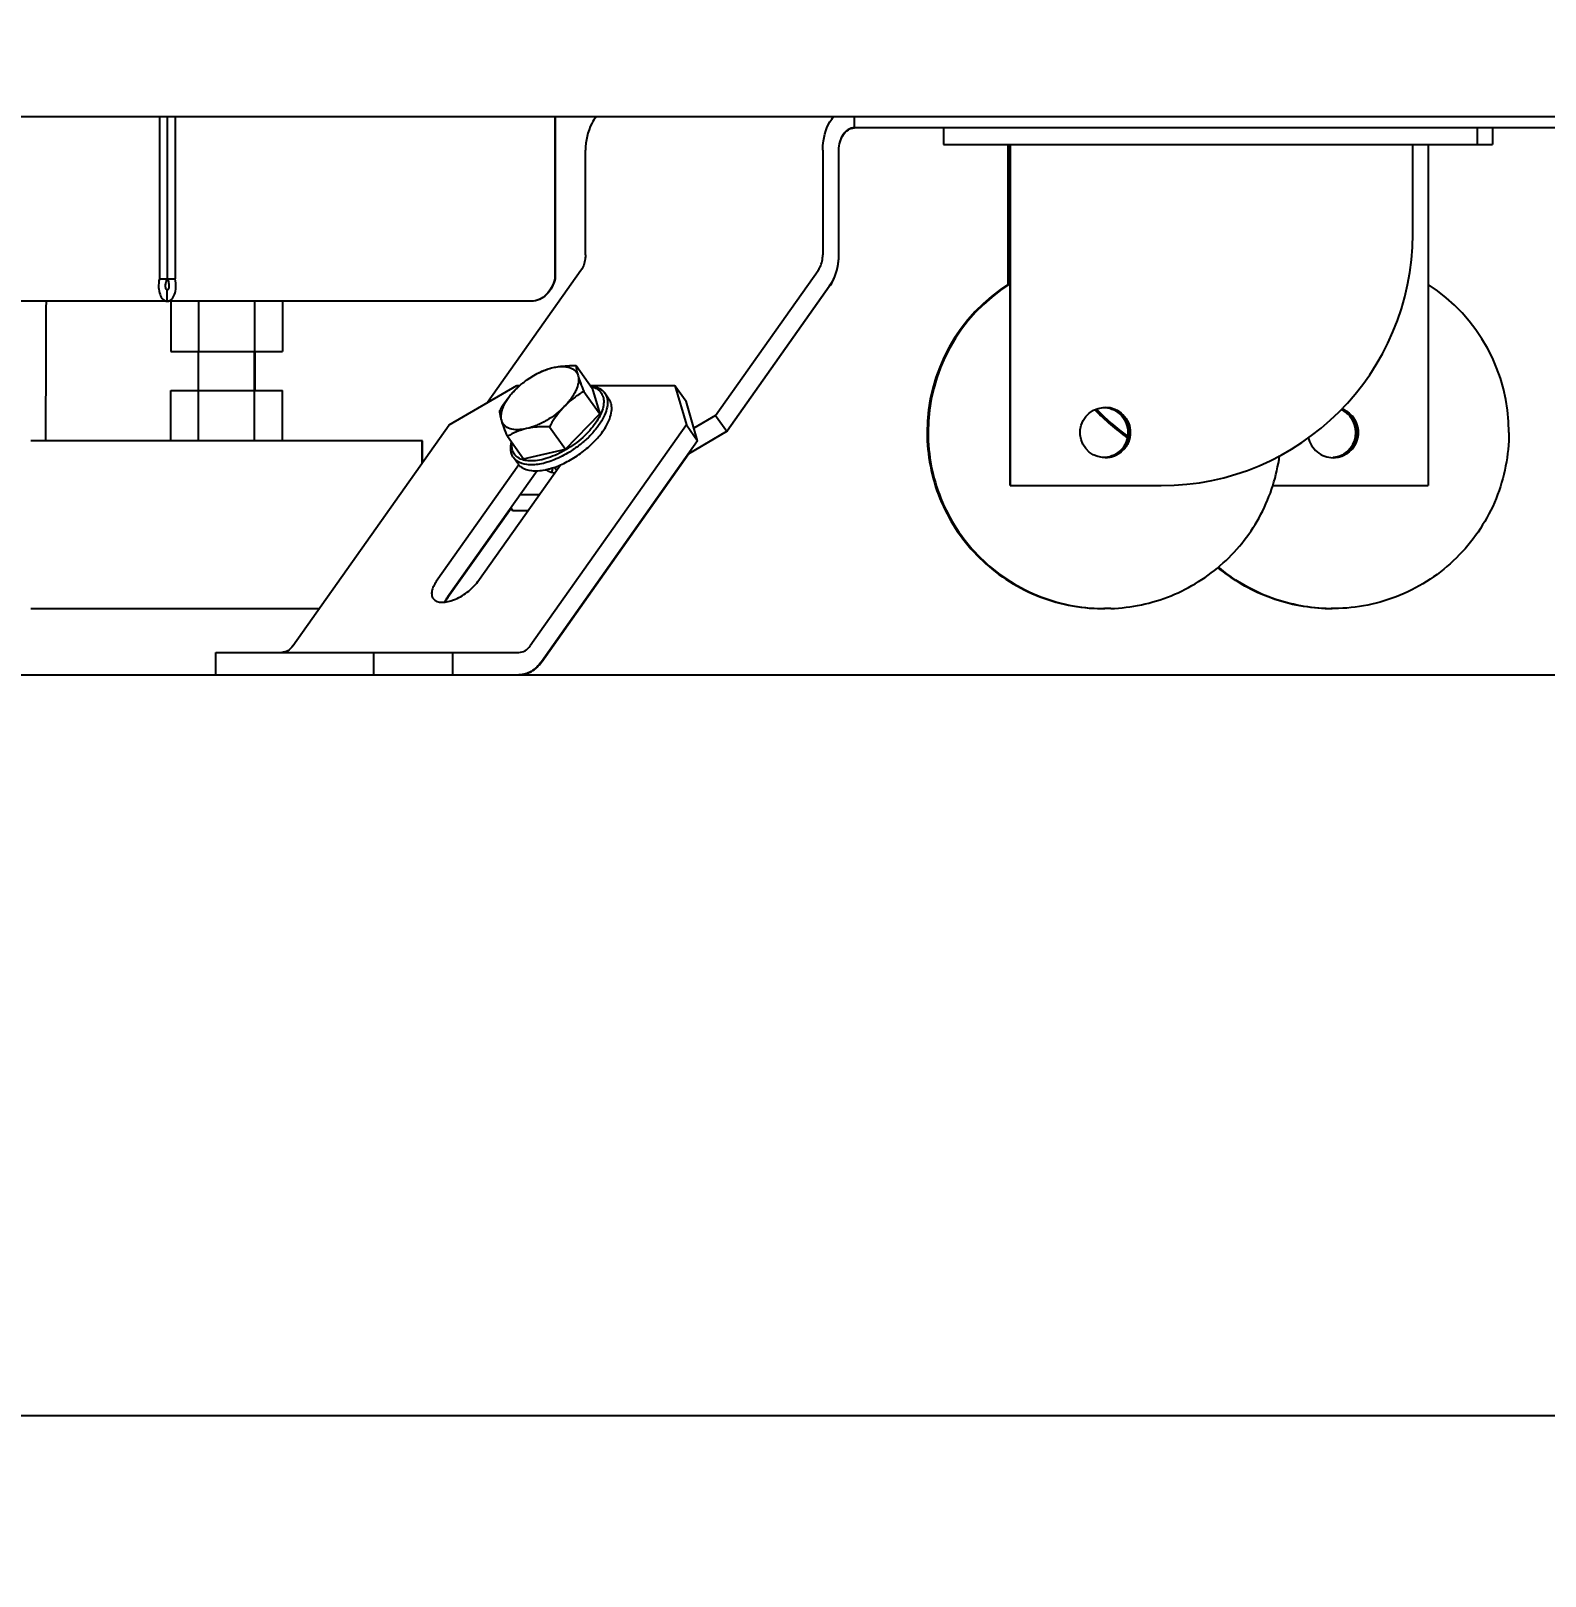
# Model space of a CAD drawing. Header units: millimetres. Extents: x 14017 to 18361, y 6223 to 10695.
# Drawn here: x 14540.5 to 14811.3, y 7840.5 to 8116.9 of the extents above; entities that cross this region are included whole.
import ezdxf

# ---------------------------------------------------------------- set-up
doc = ezdxf.new("R2010")
doc.units = ezdxf.units.MM
doc.header["$LTSCALE"] = 384.175
doc.header["$PDMODE"] = 3
doc.header["$PDSIZE"] = 8
doc.layers.get('0').update_dxf_attribs({"linetype": 'CONTINUOUS'})
doc.layers.get('Defpoints').update_dxf_attribs({"linetype": 'CONTINUOUS'})
doc.styles.get("Standard").update_dxf_attribs({"font": 'calibri.ttf'})
doc.dimstyles.get("Standard").update_dxf_attribs({"dimtxt": 43.75, "dimasz": 43.75, "dimexe": 1.5, "dimexo": 1, "dimtad": 1, "dimdsep": 46, "dimtxsty": 'Standard', "dimblk": '_FILLED', "dimblk1": '_FILLED', "dimblk2": '_FILLED', "dimcen": 0.09, "dimazin": 2, "dimtol": 1, "dimtp": 0.01, "dimtm": 0.01, "dimtfac": 1, "dimtofl": 0, "dimtmove": 0, "dimatfit": 3, "dimldrblk": '_FILLED', "dimfxl": 1, "dimtolj": 1, "dimarcsym": 0})

# ---------------------------------------------------------------- blocks, each defined once
blk = doc.blocks.new('_FILLED')
at = {"color": 0, "linetype": 'ByBlock'}
blk.add_solid([(0, 0), (-1, 0.2143), (-1, -0.2143)], dxfattribs=at)
blk = doc.blocks.new('*D318')
at = {"color": 0, "lineweight": -2}
for p, q in [((14731.81, 10042.94), (14116.23, 10042.94)), ((14117.73, 9999.19), (14117.73, 9045.25)), ((14117.73, 8045.45), (14117.73, 8999.38)), ((14306.55, 8001.7), (14116.23, 8001.7))]:
    blk.add_line(p, q, dxfattribs=at)
at = {"layer": 'Defpoints', "color": 0}
for p in [(14732.81, 10042.94), (14117.73, 8001.7), (14307.55, 8001.7)]:
    blk.add_point(p, dxfattribs=at)
at = {"color": 0, "linetype": 'ByBlock', "lineweight": -2, "xscale": 43.75, "yscale": 43.75, "zscale": 43.75}
for p, rotation in [((14117.73, 10042.94), 90), ((14117.73, 8001.7), 270)]:
    blk.add_blockref('_FILLED', p, dxfattribs=dict(at, rotation=rotation))
at = {"color": 0, "insert": (14117.73, 9022.32), "char_height": 43.75, "attachment_point": 5}
blk.add_mtext('\\A1;\\A1;C', dxfattribs=at)
blk = doc.blocks.new('*D554')
at = {"color": 0, "lineweight": -2}
for p, q in [((16120.02, 8320.95), (16120.02, 7867.67)), ((14406.02, 8002.7), (14406.02, 7867.67)), ((14449.77, 7869.17), (15259.5, 7869.17)), ((16076.27, 7869.17), (15266.54, 7869.17))]:
    blk.add_line(p, q, dxfattribs=at)
at = {"layer": 'Defpoints', "color": 0}
for p in [(16120.02, 8321.95), (14406.02, 8003.7), (16120.02, 7869.17)]:
    blk.add_point(p, dxfattribs=at)
at = {"color": 0, "linetype": 'ByBlock', "lineweight": -2, "xscale": 43.75, "yscale": 43.75, "zscale": 43.75, "rotation": 180}
blk.add_blockref('_FILLED', (14406.02, 7869.17), dxfattribs=at)
at = {"color": 0, "linetype": 'ByBlock', "lineweight": -2, "xscale": 43.75, "yscale": 43.75, "zscale": 43.75}
blk.add_blockref('_FILLED', (16120.02, 7869.17), dxfattribs=at)
at = {"color": 0, "insert": (15263.02, 7869.17), "char_height": 43.75, "attachment_point": 5}
blk.add_mtext('\\A1;\\A1;I', dxfattribs=at)

msp = doc.modelspace()

# ---------------------------------------------------------------- linework, layer by layer
at = {"linetype": 'Continuous'}
for p, q in [((14427.22118, 8101.56511), (15078.39066, 8101.56511)), ((14563.48348, 8101.56511), (14563.48348, 8072.53502)), ((14564.89787, 8101.56511), (14564.89787, 8072.53502)), ((14566.31191, 8101.56511), (14566.31191, 8072.53502)), ((14634.20277, 8101.56511), (14634.20277, 8072.53502)), ((14634.2451, 8101.56511), (14634.2451, 8072.53502)), ((14687.77101, 8099.53502), (14687.77101, 8101.56511)), ((14817.77101, 8099.53502), (14687.77101, 8099.53502)), ((14703.73039, 8099.53502), (14703.73039, 8096.53502)), ((14799.12643, 8099.53502), (14799.12643, 8096.53502)), ((14801.88145, 8099.53502), (14801.88145, 8096.53502)), ((14703.73046, 8096.53502), (14801.88145, 8096.53502)), ((14715.22689, 8096.53502), (14715.22689, 8071.44416)), ((14715.24679, 8096.53502), (14715.24679, 8071.45746)), ((14715.61359, 8035.53502), (14715.61359, 8096.53502)), ((14715.63152, 8096.53502), (14715.63349, 8035.53502)), ((14787.63045, 8080.53502), (14787.62993, 8096.53502)), ((14790.38495, 8096.53502), (14790.38495, 8035.53502)), ((14639.69241, 8076.84873), (14639.69241, 8095.53502)), ((14682.11343, 8095.53502), (14682.11343, 8076.84873)), ((14684.94222, 8095.53502), (14684.94222, 8076.84873)), ((14685.01277, 8076.84873), (14685.01277, 8095.53502)), ((14715.49675, 8093.53502), (14715.61359, 8093.53502)), ((14563.48348, 8072.53502), (14566.31191, 8072.53502)), ((14638.86388, 8074.02031), (14622.14616, 8050.38088)), ((14662.93943, 8048.07918), (14681.2849, 8074.02031)), ((14564.89823, 8068.53502), (14564.89823, 8070.53502)), ((14664.93968, 8045.25075), (14683.28516, 8071.19188)), ((14683.35613, 8071.19188), (14665.01531, 8045.25075)), ((14629.96031, 8068.53502), (14521.06318, 8068.53502)), ((14565.51175, 8068.53502), (14565.51175, 8059.53502)), ((14570.51065, 8068.53502), (14570.51065, 8059.53502)), ((14580.51065, 8068.53502), (14580.51065, 8059.53502)), ((14585.51175, 8068.53502), (14585.51175, 8059.53502)), ((14565.51175, 8059.53502), (14585.51175, 8059.53502)), ((14570.51175, 8052.53502), (14570.51175, 8059.53502)), ((14580.51175, 8052.53502), (14580.51175, 8059.53502)), ((14580.55676, 8059.53502), (14580.55676, 8052.53502)), ((14638.02721, 8056.99792), (14640.87031, 8052.97769)), ((14565.51175, 8043.53502), (14565.51175, 8052.53502)), ((14565.51175, 8052.53502), (14585.51175, 8052.53502)), ((14570.51065, 8043.53502), (14570.51065, 8052.53502)), ((14580.51065, 8043.53502), (14580.51065, 8052.53502)), ((14585.51175, 8043.53502), (14585.51175, 8052.53502)), ((14615.31615, 8046.37987), (14627.38696, 8053.45094)), ((14627.38696, 8053.45094), (14627.94876, 8053.45094)), ((14629.09887, 8054.37058), (14629.33889, 8054.54032)), ((14639.39457, 8052.38823), (14642.23766, 8048.368)), ((14640.53563, 8053.45094), (14655.66764, 8053.45094)), ((14640.87031, 8052.97769), (14642.23766, 8048.368)), ((14655.66764, 8053.45094), (14657.66789, 8050.62251)), ((14655.66764, 8053.45094), (14657.73717, 8046.37987)), ((14643.89278, 8051.02474), (14643.14268, 8052.0854)), ((14659.73743, 8043.55144), (14657.66789, 8050.62251)), ((14636.09538, 8042.05528), (14642.23766, 8048.368)), ((14662.93943, 8048.07918), (14659.07484, 8045.81531)), ((14662.93943, 8048.07918), (14664.93968, 8045.25075)), ((14587.37265, 8006.8668), (14615.31615, 8046.37987)), ((14625.74265, 8044.37248), (14628.58575, 8040.35225)), ((14657.73717, 8046.37987), (14629.79367, 8006.8668)), ((14633.25229, 8046.07551), (14636.09538, 8042.05528)), ((14657.73717, 8046.37987), (14659.73743, 8043.55144)), ((14665.01531, 8045.25075), (14658.05639, 8041.1744)), ((14658.10967, 8041.24974), (14664.93968, 8045.25075)), ((14700.78023, 8045.04641), (14700.78023, 8045.02364)), ((14700.78098, 8045.04641), (14700.78023, 8045.03502)), ((14700.78023, 8045.03502), (14700.78098, 8045.02364)), ((14610.55676, 8043.53502), (14540.51175, 8043.53502)), ((14610.51175, 8039.58627), (14610.51175, 8043.53502)), ((14610.55676, 8039.64993), (14610.55676, 8043.53502)), ((14628.58575, 8040.35225), (14636.09538, 8042.05528)), ((14659.73743, 8043.55144), (14631.79392, 8004.03838)), ((14631.87797, 8004.03838), (14658.18847, 8041.25177)), ((14627.76534, 8039.23972), (14613.0139, 8018.3807)), ((14620.43758, 8018.3807), (14635.19285, 8039.24515)), ((14627.56353, 8039.47676), (14626.81344, 8040.53742)), ((14634.13916, 8038.83813), (14634.52208, 8038.29666)), ((14631.03186, 8038.20184), (14615.01416, 8015.55227)), ((14628.01581, 8033.93704), (14631.43898, 8033.93704)), ((14715.61359, 8035.53502), (14742.63289, 8035.53502)), ((14763.38555, 8035.53502), (14790.38495, 8035.53502)), ((14615.0898, 8015.55227), (14626.37303, 8031.51119)), ((14626.33664, 8031.56265), (14626.65773, 8031.10862)), ((14626.65773, 8031.10862), (14629.43872, 8031.10862)), ((14540.51175, 8013.53502), (14592.08839, 8013.53502)), ((14731.43577, 8013.55149), (14732.45402, 8013.53502)), ((14732.27958, 8013.53502), (14732.43297, 8013.53506)), ((14732.43297, 8013.53536), (14732.41225, 8013.53502)), ((14732.45402, 8013.53502), (14732.58668, 8013.53502)), ((14733.62049, 8013.55199), (14732.58668, 8013.53502)), ((14772.16579, 8013.55199), (14773.1996, 8013.53502)), ((14773.17887, 8013.53506), (14773.02516, 8013.53502)), ((14773.17887, 8013.53536), (14773.15783, 8013.53502)), ((14773.33226, 8013.53502), (14773.1996, 8013.53502)), ((14774.35051, 8013.55149), (14773.33226, 8013.53502)), ((14573.57011, 8001.69523), (14573.57011, 8005.69523)), ((14573.57011, 8005.69523), (14627.79341, 8005.69523)), ((14601.85079, 8001.69523), (14601.85079, 8005.69523)), ((14615.99293, 8001.69523), (14615.99293, 8005.69523)), ((14573.57011, 8001.69523), (14627.79341, 8001.69523))]:
    msp.add_line(p, q, dxfattribs=at)
msp.add_line((14222.40447, 8001.69523), (16305.34705, 8001.69523))
for centre, radius, start, end in [((14732.28034, 8045.03513), 31.50011, 122.0047975, 179.9794931), ((14732.45478, 8045.03513), 31.50011, 122.3869261, 180.0001915), ((14773.33149, 8045.03512), 31.50012, 359.9998204, 57.1479142), ((14732.24462, 8045.02157), 4.5135, 85.1012258, 85.347867), ((14732.26546, 8045.02797), 4.50706, 85.3578098, 85.6047656), ((14732.42543, 8045.03503), 4.49998, 359.9999646, 87.383313), ((14732.44067, 8045.03502), 4.49999, 272.4273021, 87.5755427), ((14732.59985, 8045.03501), 4.5, 0.0002035, 89.587171), ((14763.04753, 8080.58998), 45.07269, 224.2980973, 234.0564112), ((14763.41064, 8080.58501), 45.06657, 224.130407, 233.5338751), ((14763.43037, 8080.58477), 45.06628, 224.1213202, 233.505541), ((14773.18625, 8045.03502), 4.49998, 272.5133822, 0.0000222), ((14773.34542, 8045.03504), 4.50001, 270.5023213, 359.9997448), ((14630.27351, 8049.3026), 11.1553, 281.3325763, 282.3140459), ((14732.24463, 8045.04852), 4.51354, 274.6523113, 274.9026478), ((14732.26548, 8045.04157), 4.50655, 274.3943033, 274.6449529), ((14732.42416, 8045.04612), 4.51112, 272.6310031, 281.7770866), ((14732.42879, 8045.02041), 4.485, 281.7861624, 282.7409374), ((14772.99684, 8045.04853), 4.51355, 274.6523114, 274.9046979), ((14773.01104, 8045.0418), 4.50679, 274.4785333, 274.7312475), ((14773.16974, 8045.04603), 4.51102, 272.7168964, 281.7772346), ((14773.17437, 8045.02041), 4.485, 281.7861624, 282.7409374), ((14763.38569, 8080.45045), 44.91542, 268.9628306, 269.9998228), ((14620.58018, 8011.67043), 6.72405, 144.7387223, 145.0850235), ((14732.27919, 8045.04117), 31.50612, 268.1486542, 268.4658124), ((14732.27949, 8045.05427), 31.51921, 268.4658995, 270.0001653), ((14773.02479, 8045.04167), 31.50661, 268.1203284, 268.4374794), ((14773.02509, 8045.05467), 31.51962, 268.4375681, 270.000121), ((14625.93549, 8008.23977), 7.27768, 324.2950699, 324.7392915)]:
    msp.add_arc(centre, radius, start, end, dxfattribs=at)
for centre, major_axis, start_param, end_param in [((14742.63144, 8080.53502), (-21.04491, 39.77621), -3.628218707, -2.057422381), ((14762.9804, 8080.53502), (21.04491, 39.77621), -3.452590712, -3.281663698), ((14772.97904, 8045.03502), (2.10449, 3.97762), 3.718073505, 6.348335246)]:
    msp.add_ellipse(centre, major_axis=major_axis, ratio=0.999960896, start_param=start_param, end_param=end_param, dxfattribs=at)
msp.add_ellipse((14732.63281, 8045.03502), major_axis=(-2.10449, 3.97762), ratio=0.999960896, dxfattribs=at)
for points, knots in [([(14641.64998, 8101.58699), (14641.33337, 8101.19991), (14640.15846, 8099.3929), (14639.69241, 8097.17878), (14639.69241, 8095.53502)], [0, 0, 0, 0, 0.233263735, 1, 1, 1, 1]), ([(14682.11343, 8095.53502), (14682.11343, 8096.10425), (14682.27154, 8098.2367), (14683.07536, 8100.36974), (14684.071, 8101.58699)], [0, 0, 0, 0, 0.265768453, 1, 1, 1, 1]), ([(14687.77101, 8099.53502), (14687.39613, 8099.53502), (14686.59101, 8099.29159), (14685.66902, 8098.35954), (14685.07698, 8097.05028), (14684.94222, 8096.05033), (14684.94222, 8095.53502)], [0, 0, 0, 0, 0.209500271, 0.444675696, 0.71201946, 1, 1, 1, 1]), ([(14685.01277, 8095.53502), (14685.01277, 8096.04271), (14685.14367, 8097.02865), (14685.71918, 8098.32453), (14686.61539, 8099.25795), (14687.40269, 8099.52121), (14687.77316, 8099.53387)], [0, 0, 0, 0, 0.287267474, 0.554510758, 0.790251987, 1, 1, 1, 1]), ([(14639.69241, 8076.84873), (14639.69241, 8076.58806), (14639.62485, 8075.6007), (14639.28533, 8074.61624), (14638.86388, 8074.02031)], [0, 0, 0, 0, 0.263153447, 1, 1, 1, 1]), ([(14681.2849, 8074.02031), (14681.41975, 8074.21099), (14681.91471, 8075.07426), (14682.11343, 8076.09107), (14682.11343, 8076.84873)], [0, 0, 0, 0, 0.235621305, 1, 1, 1, 1]), ([(14684.94222, 8076.84873), (14684.94222, 8076.32738), (14684.80712, 8074.35266), (14684.12805, 8072.38375), (14683.28516, 8071.19188)], [0, 0, 0, 0, 0.263154075, 1, 1, 1, 1]), ([(14683.35613, 8071.19188), (14683.62577, 8071.57326), (14684.61549, 8073.29985), (14685.01277, 8075.33342), (14685.01277, 8076.84873)], [0, 0, 0, 0, 0.235611483, 1, 1, 1, 1]), ([(14563.48348, 8072.53502), (14563.37099, 8072.03519), (14563.2754, 8071.07224), (14563.50855, 8069.77954), (14564.03249, 8068.83201), (14564.63487, 8068.53502), (14564.89823, 8068.53502)], [0, 0, 0, 0, 0.328071836, 0.610547678, 0.831358918, 1, 1, 1, 1]), ([(14564.89823, 8070.53502), (14564.81765, 8070.53502), (14564.69939, 8070.6744), (14564.63338, 8070.88656), (14564.58011, 8071.25437), (14564.63636, 8071.82521), (14564.78788, 8072.29066), (14564.89787, 8072.53502)], [0, 0, 0, 0, 0.11272555, 0.204511855, 0.321829042, 0.625120695, 1, 1, 1, 1]), ([(14564.89787, 8072.53502), (14565.00789, 8072.29066), (14565.15948, 8071.82522), (14565.21587, 8071.2544), (14565.16273, 8070.88657), (14565.09687, 8070.67447), (14564.97875, 8070.53502), (14564.89823, 8070.53502)], [0, 0, 0, 0, 0.374927505, 0.678250274, 0.795570415, 0.887347267, 1, 1, 1, 1]), ([(14564.89823, 8068.53502), (14565.16148, 8068.53502), (14565.76365, 8068.83211), (14566.28719, 8069.77962), (14566.5201, 8071.07227), (14566.42442, 8072.0352), (14566.31191, 8072.53502)], [0, 0, 0, 0, 0.168588974, 0.389388458, 0.671887043, 1, 1, 1, 1]), ([(14634.20277, 8072.53502), (14634.08323, 8072.00396), (14633.70329, 8070.97295), (14632.74847, 8069.66449), (14631.46203, 8068.75706), (14630.44959, 8068.53502), (14629.96031, 8068.53502)], [0, 0, 0, 0, 0.260971449, 0.519553219, 0.765435348, 1, 1, 1, 1]), ([(14634.2451, 8072.53502), (14634.12555, 8072.00396), (14633.74561, 8070.97295), (14632.7908, 8069.66449), (14631.50435, 8068.75706), (14630.49191, 8068.53502), (14630.00264, 8068.53502)], [0, 0, 0, 0, 0.260971449, 0.519553219, 0.765435348, 1, 1, 1, 1]), ([(14543.15175, 8043.45905), (14543.1678, 8045.12312), (14543.23212, 8053.47966), (14543.25798, 8061.83645), (14543.27027, 8068.52907)], [0, 0, 0, 0, 0.19913738, 1, 1, 1, 1]), ([(14629.3389, 8054.54031), (14630.06354, 8055.04284), (14631.53024, 8055.89322), (14633.12961, 8056.47353), (14633.91509, 8056.65165)], [0, 0, 0, 0, 0.522646178, 1, 1, 1, 1]), ([(14629.34787, 8054.54655), (14629.44353, 8054.61289), (14629.82657, 8054.87288), (14630.21942, 8055.11832), (14630.51758, 8055.29489)], [0, 0, 0, 0, 0.251462076, 1, 1, 1, 1]), ([(14630.51758, 8055.29489), (14631.03088, 8055.59314), (14632.12773, 8056.14436), (14633.3012, 8056.51244), (14633.91509, 8056.65165)], [0, 0, 0, 0, 0.485358643, 1, 1, 1, 1]), ([(14633.91509, 8056.65165), (14634.23798, 8056.72488), (14635.59454, 8056.97368), (14636.98082, 8057.01953), (14638.02721, 8056.99792)], [0, 0, 0, 0, 0.240320288, 1, 1, 1, 1]), ([(14633.91509, 8056.65165), (14634.43969, 8056.77063), (14635.42221, 8056.90954), (14636.42139, 8056.79678), (14636.84699, 8056.65743)], [0, 0, 0, 0, 0.545697904, 1, 1, 1, 1]), ([(14638.35358, 8055.19833), (14638.59563, 8054.38232), (14638.3067, 8053.16343), (14637.66609, 8051.91639), (14637.01447, 8050.90353), (14636.41002, 8050.19334), (14635.96612, 8049.73712)], [0, 0, 0, 0, 0.41502222, 0.54718265, 0.689621128, 1, 1, 1, 1]), ([(14636.84699, 8056.65743), (14637.20151, 8056.54134), (14637.70588, 8056.26806), (14638.16192, 8055.69523), (14638.30321, 8055.36812), (14638.35358, 8055.19833)], [0, 0, 0, 0, 0.514716383, 0.755622895, 1, 1, 1, 1]), ([(14638.02721, 8056.99792), (14638.0287, 8056.87869), (14638.06572, 8056.2682), (14638.2138, 8055.66956), (14638.35358, 8055.19833)], [0, 0, 0, 0, 0.195225572, 1, 1, 1, 1]), ([(14638.35358, 8055.19833), (14638.48383, 8054.75921), (14638.81394, 8053.81507), (14639.18678, 8052.88795), (14639.39457, 8052.38823)], [0, 0, 0, 0, 0.458381175, 1, 1, 1, 1]), ([(14624.3753, 8048.98217), (14624.57025, 8049.31453), (14625.36526, 8050.61063), (14626.29707, 8051.82974), (14627.08913, 8052.64378)], [0, 0, 0, 0, 0.253314324, 1, 1, 1, 1]), ([(14624.70166, 8047.18257), (14624.45962, 8047.99858), (14624.74854, 8049.21747), (14625.38915, 8050.46451), (14626.04078, 8051.47737), (14626.64523, 8052.18756), (14627.08913, 8052.64378)], [0, 0, 0, 0, 0.41502222, 0.54718265, 0.689621128, 1, 1, 1, 1]), ([(14627.08913, 8052.64378), (14627.24012, 8052.79896), (14627.8713, 8053.41791), (14628.55756, 8053.98028), (14629.09887, 8054.37058)], [0, 0, 0, 0, 0.244964722, 1, 1, 1, 1]), ([(14627.08913, 8052.64378), (14627.2448, 8052.80377), (14627.87326, 8053.4212), (14628.55802, 8053.98058), (14629.09141, 8054.36521)], [0, 0, 0, 0, 0.253432269, 1, 1, 1, 1]), ([(14641.84754, 8052.77001), (14642.10709, 8052.59357), (14642.57148, 8052.14045), (14642.94955, 8051.21033), (14642.98263, 8050.12362), (14642.69785, 8048.92829), (14642.11606, 8047.65798), (14641.25984, 8046.35379), (14640.16011, 8045.06124), (14638.40927, 8043.40504), (14636.39652, 8041.99751), (14634.24515, 8040.92777), (14632.66632, 8040.34731), (14631.15926, 8040.00343), (14629.46102, 8039.88036), (14628.21634, 8040.14672), (14627.60851, 8040.55993)], [0, 0, 0, 0, 0.041031011, 0.082325384, 0.12808812, 0.180918468, 0.241660912, 0.309875764, 0.384274495, 0.463021757, 0.624551056, 0.702902055, 0.776672368, 0.84407771, 0.903909878, 1, 1, 1, 1]), ([(14639.39457, 8052.38823), (14638.78015, 8052.02438), (14637.56886, 8051.22464), (14636.47786, 8050.26307), (14635.96612, 8049.73712)], [0, 0, 0, 0, 0.493176126, 1, 1, 1, 1]), ([(14640.63145, 8053.35011), (14640.8087, 8053.33185), (14641.45078, 8053.23605), (14642.08196, 8053.00311), (14642.47229, 8052.73777)], [0, 0, 0, 0, 0.274063829, 1, 1, 1, 1]), ([(14640.69544, 8053.25393), (14640.80366, 8053.22894), (14641.20678, 8053.11964), (14641.59385, 8052.94246), (14641.84754, 8052.77001)], [0, 0, 0, 0, 0.265827245, 1, 1, 1, 1]), ([(14642.47229, 8052.73777), (14642.53844, 8052.6928), (14642.7897, 8052.50644), (14643.00829, 8052.27544), (14643.14268, 8052.08541)], [0, 0, 0, 0, 0.255767868, 1, 1, 1, 1]), ([(14635.96612, 8049.73712), (14635.00666, 8048.75105), (14633.36031, 8047.47754), (14630.97534, 8046.27486), (14629.74276, 8045.8659), (14629.14016, 8045.72924)], [0, 0, 0, 0, 0.51590199, 0.768299859, 1, 1, 1, 1]), ([(14635.96612, 8049.73712), (14635.70457, 8049.46832), (14634.68497, 8048.33707), (14633.83235, 8047.06444), (14633.25229, 8046.07551)], [0, 0, 0, 0, 0.246493076, 1, 1, 1, 1]), ([(14643.14268, 8052.08541), (14643.34961, 8051.79279), (14643.64963, 8051.06744), (14643.65845, 8049.81864), (14643.28213, 8048.44455), (14642.54755, 8046.99), (14641.4873, 8045.50898), (14640.1455, 8044.06259), (14638.5799, 8042.71309), (14637.4266, 8041.91336), (14636.82661, 8041.54306)], [0, 0, 0, 0, 0.080647385, 0.170859657, 0.276296075, 0.39841574, 0.535728841, 0.684875522, 0.841343686, 1, 1, 1, 1]), ([(14643.30512, 8046.02797), (14643.58198, 8046.49202), (14644.03711, 8047.39692), (14644.4093, 8048.76594), (14644.39862, 8050.01025), (14644.09915, 8050.73288), (14643.89286, 8051.02463)], [0, 0, 0, 0, 0.306364455, 0.570935589, 0.797419681, 1, 1, 1, 1]), ([(14732.62999, 8049.51684), (14733.17914, 8049.46733), (14734.26945, 8049.16129), (14735.62039, 8048.14459), (14736.51509, 8046.71014), (14736.72503, 8045.59741), (14736.72639, 8045.04614)], [0, 0, 0, 0, 0.250038421, 0.500022382, 0.750007463, 1, 1, 1, 1]), ([(14736.74629, 8045.02391), (14736.74766, 8045.57862), (14736.54059, 8046.69946), (14735.64209, 8048.14457), (14734.28139, 8049.16673), (14733.18287, 8049.4712), (14732.63005, 8049.51858)], [0, 0, 0, 0, 0.249987549, 0.49996987, 0.749957432, 1, 1, 1, 1]), ([(14732.63023, 8049.52024), (14733.18385, 8049.47529), (14734.28502, 8049.17495), (14735.65131, 8048.15661), (14736.55582, 8046.71241), (14736.76622, 8045.59052), (14736.76622, 8045.03502)], [0, 0, 0, 0, 0.249993901, 0.499988507, 0.749983009, 1, 1, 1, 1]), ([(14732.63243, 8049.53498), (14733.21612, 8049.53247), (14734.39519, 8049.29445), (14735.88393, 8048.29241), (14736.88014, 8046.79725), (14737.22954, 8045.03522), (14736.88029, 8043.27317), (14735.8842, 8041.7779), (14734.39551, 8040.77572), (14733.21642, 8040.53762), (14732.63271, 8040.53507)], [0, 0, 0, 0, 0.125004824, 0.249998677, 0.374995454, 0.499996675, 0.624997115, 0.74999458, 0.874992101, 1, 1, 1, 1]), ([(14624.70166, 8047.18257), (14624.6477, 8047.36452), (14624.48675, 8047.95282), (14624.38053, 8048.56134), (14624.3753, 8048.98217)], [0, 0, 0, 0, 0.310786875, 1, 1, 1, 1]), ([(14625.74265, 8044.37248), (14625.53487, 8044.87219), (14625.16202, 8045.79931), (14624.83192, 8046.74345), (14624.70166, 8047.18257)], [0, 0, 0, 0, 0.541609218, 1, 1, 1, 1]), ([(14626.20825, 8045.72347), (14625.85373, 8045.83955), (14625.34937, 8046.11284), (14624.89332, 8046.68567), (14624.75203, 8047.01278), (14624.70166, 8047.18257)], [0, 0, 0, 0, 0.514716383, 0.755622895, 1, 1, 1, 1]), ([(14774.91565, 8049.25956), (14775.40345, 8049.08055), (14776.32422, 8048.54699), (14777.34364, 8047.3276), (14777.88747, 8045.83242), (14777.88805, 8044.24169), (14777.34609, 8042.74615), (14776.32592, 8041.5253), (14774.95226, 8040.72564), (14773.90477, 8040.53736), (14773.38508, 8040.53507)], [0, 0, 0, 0, 0.124992773, 0.249989282, 0.37499051, 0.499992521, 0.624992799, 0.749991106, 0.874987785, 1, 1, 1, 1]), ([(14773.38533, 8040.53502), (14773.90648, 8040.53502), (14774.95778, 8040.71981), (14776.33778, 8041.51783), (14777.36329, 8042.74037), (14777.90817, 8044.23987), (14777.9074, 8045.83533), (14777.36025, 8047.33433), (14776.33521, 8048.5552), (14775.40998, 8049.08744), (14774.92011, 8049.26519)], [0, 0, 0, 0, 0.12500708, 0.25000054, 0.374997812, 0.499999802, 0.62500258, 0.750003626, 0.875002696, 1, 1, 1, 1]), ([(14777.4985, 8045.02391), (14777.50061, 8045.8784), (14776.99552, 8047.62633), (14775.60597, 8048.80088), (14774.82504, 8049.1477)], [0, 0, 0, 0, 0.500004359, 1, 1, 1, 1]), ([(14774.82911, 8049.15175), (14775.61068, 8048.8068), (14777.00256, 8047.63563), (14777.5118, 8045.88935), (14777.5118, 8045.03502)], [0, 0, 0, 0, 0.499992533, 1, 1, 1, 1]), ([(14777.67099, 8045.03502), (14777.67099, 8045.91006), (14777.13547, 8047.70071), (14775.67921, 8048.87236), (14774.86883, 8049.20243)], [0, 0, 0, 0, 0.500004392, 1, 1, 1, 1]), ([(14774.87293, 8049.20695), (14775.68595, 8048.87833), (14777.14822, 8047.70675), (14777.68623, 8045.91198), (14777.68623, 8045.03502)], [0, 0, 0, 0, 0.499991241, 1, 1, 1, 1]), ([(14777.84543, 8045.03502), (14777.84543, 8045.93268), (14777.28032, 8047.77199), (14775.75248, 8048.94169), (14774.91089, 8049.25393)], [0, 0, 0, 0, 0.500005067, 1, 1, 1, 1]), ([(14629.14016, 8045.72924), (14628.52628, 8045.59003), (14627.35282, 8045.22195), (14626.25596, 8044.67074), (14625.74265, 8044.37248)], [0, 0, 0, 0, 0.514631411, 1, 1, 1, 1]), ([(14629.14016, 8045.72924), (14628.61555, 8045.61027), (14627.63303, 8045.47136), (14626.63385, 8045.58412), (14626.20825, 8045.72347)], [0, 0, 0, 0, 0.545697904, 1, 1, 1, 1]), ([(14633.25229, 8046.07551), (14632.89574, 8046.08287), (14631.51929, 8046.08545), (14630.13551, 8045.95497), (14629.14016, 8045.72924)], [0, 0, 0, 0, 0.258939002, 1, 1, 1, 1]), ([(14635.19204, 8039.23604), (14636.0304, 8039.59667), (14637.67141, 8040.46533), (14639.90984, 8042.08294), (14641.83585, 8043.93447), (14642.88374, 8045.32169), (14643.30512, 8046.02797)], [0, 0, 0, 0, 0.255229436, 0.517032559, 0.769997395, 1, 1, 1, 1]), ([(14700.78023, 8045.02364), (14700.78169, 8041.01099), (14702.35543, 8032.90202), (14709.09135, 8022.57648), (14719.19613, 8015.51343), (14727.25071, 8013.68139), (14731.26133, 8013.55151)], [0, 0, 0, 0, 0.250000009, 0.499998716, 0.74999538, 1, 1, 1, 1]), ([(14700.95467, 8045.03502), (14700.95467, 8041.02144), (14702.52623, 8032.90999), (14709.26146, 8022.58042), (14719.36774, 8015.51426), (14727.42422, 8013.68142), (14731.43577, 8013.55151)], [0, 0, 0, 0, 0.249999884, 0.499998635, 0.74999534, 1, 1, 1, 1]), ([(14736.72639, 8045.04614), (14736.72776, 8044.49308), (14736.52195, 8043.37564), (14735.62868, 8041.93352), (14734.27508, 8040.91077), (14733.1812, 8040.60294), (14732.63025, 8040.55323)], [0, 0, 0, 0, 0.249987571, 0.499969976, 0.749957758, 1, 1, 1, 1]), ([(14732.63037, 8040.55149), (14733.18133, 8040.59875), (14734.27615, 8040.90155), (14735.63396, 8041.91766), (14736.53374, 8043.35501), (14736.74492, 8044.47103), (14736.74629, 8045.02391)], [0, 0, 0, 0, 0.250038793, 0.500022527, 0.750007485, 1, 1, 1, 1]), ([(14736.76622, 8045.03502), (14736.76622, 8044.47955), (14736.55584, 8043.35771), (14735.65139, 8041.91354), (14734.28518, 8040.89517), (14733.18404, 8040.5948), (14732.63043, 8040.54982)], [0, 0, 0, 0, 0.250013628, 0.50000467, 0.750001139, 1, 1, 1, 1]), ([(14733.41793, 8040.64584), (14734.38574, 8040.86467), (14736.22607, 8041.99781), (14736.92541, 8044.04274), (14736.92541, 8045.03502)], [0, 0, 0, 0, 0.49998882, 1, 1, 1, 1]), ([(14733.59311, 8040.64601), (14734.56076, 8040.86498), (14736.40068, 8041.99819), (14737.09985, 8044.04286), (14737.09985, 8045.03502)], [0, 0, 0, 0, 0.499988822, 1, 1, 1, 1]), ([(14768.97598, 8044.13688), (14769.17698, 8043.14973), (14770.29974, 8041.25755), (14772.3779, 8040.53502), (14773.38533, 8040.53502)], [0, 0, 0, 0, 0.499994085, 1, 1, 1, 1]), ([(14773.38274, 8040.55151), (14773.93369, 8040.59879), (14775.02847, 8040.90161), (14776.38623, 8041.91773), (14777.28597, 8043.35505), (14777.49714, 8044.47104), (14777.4985, 8045.02391)], [0, 0, 0, 0, 0.250038791, 0.500022526, 0.750007485, 1, 1, 1, 1]), ([(14777.5118, 8045.03502), (14777.5118, 8044.48011), (14777.30185, 8043.35941), (14776.39917, 8041.91624), (14775.03534, 8040.89765), (14773.93576, 8040.59614), (14773.38277, 8040.55037)], [0, 0, 0, 0, 0.25001368, 0.500004691, 0.750001157, 1, 1, 1, 1]), ([(14774.16351, 8040.64584), (14775.13132, 8040.86467), (14776.97165, 8041.99781), (14777.67099, 8044.04274), (14777.67099, 8045.03502)], [0, 0, 0, 0, 0.49998882, 1, 1, 1, 1]), ([(14804.83161, 8045.03502), (14804.83161, 8041.02144), (14803.26005, 8032.90999), (14796.52482, 8022.58042), (14786.41854, 8015.51426), (14778.36206, 8013.68142), (14774.35051, 8013.55151)], [0, 0, 0, 0, 0.249999884, 0.499998635, 0.74999534, 1, 1, 1, 1]), ([(14626.81344, 8040.53742), (14626.68723, 8040.71589), (14626.47673, 8041.11784), (14626.31677, 8041.80177), (14626.30795, 8042.55751), (14626.39622, 8043.07442), (14626.46104, 8043.33992)], [0, 0, 0, 0, 0.225457974, 0.461868349, 0.718097453, 1, 1, 1, 1]), ([(14627.60851, 8040.55993), (14627.4076, 8040.69651), (14627.04256, 8041.02407), (14626.66614, 8041.6669), (14626.48653, 8042.42242), (14626.49587, 8042.95515), (14626.52667, 8043.22971)], [0, 0, 0, 0, 0.240546548, 0.477486867, 0.726440472, 1, 1, 1, 1]), ([(14636.82661, 8041.54306), (14635.96236, 8041.00966), (14634.23993, 8040.12006), (14631.99727, 8039.41973), (14630.32409, 8039.22094), (14628.95599, 8039.25677), (14627.98448, 8039.54472), (14627.48383, 8039.88505)], [0, 0, 0, 0, 0.307842443, 0.584844218, 0.706899396, 0.81650565, 1, 1, 1, 1]), ([(14627.48383, 8039.88505), (14627.41768, 8039.93002), (14627.16642, 8040.11639), (14626.94783, 8040.34738), (14626.81344, 8040.53742)], [0, 0, 0, 0, 0.255767868, 1, 1, 1, 1]), ([(14627.56345, 8039.47688), (14627.60799, 8039.41388), (14627.8003, 8039.16683), (14628.03904, 8038.95688), (14628.23393, 8038.82439)], [0, 0, 0, 0, 0.246644319, 1, 1, 1, 1]), ([(14628.23393, 8038.82439), (14628.76022, 8038.46662), (14629.7926, 8038.17705), (14631.2381, 8038.16765), (14632.04591, 8038.28071), (14632.46557, 8038.3648)], [0, 0, 0, 0, 0.439596426, 0.704344726, 1, 1, 1, 1]), ([(14632.6526, 8038.40395), (14632.85975, 8038.44916), (14633.72542, 8038.66363), (14634.56782, 8038.96752), (14635.19204, 8039.23604)], [0, 0, 0, 0, 0.237814617, 1, 1, 1, 1]), ([(14633.74225, 8037.92808), (14633.74419, 8037.99335), (14633.76324, 8038.26986), (14633.82275, 8038.54275), (14633.88385, 8038.74541)], [0, 0, 0, 0, 0.235767322, 1, 1, 1, 1]), ([(14733.62049, 8013.55202), (14737.29234, 8013.67274), (14744.65748, 8015.22665), (14754.17685, 8021.20937), (14761.06496, 8030.09536), (14763.33488, 8037.27219), (14763.81536, 8040.91438)], [0, 0, 0, 0, 0.250005439, 0.500002155, 0.750000218, 1, 1, 1, 1]), ([(14632.67464, 8038.38724), (14632.76674, 8038.30552), (14633.21389, 8037.98702), (14633.77384, 8037.86304), (14634.19487, 8037.8353)], [0, 0, 0, 0, 0.225886644, 1, 1, 1, 1]), ([(14771.99135, 8013.55202), (14768.51418, 8013.66634), (14761.54905, 8015.06485), (14755.43115, 8018.6761), (14752.76718, 8020.91354)], [0, 0, 0, 0, 0.50000898, 1, 1, 1, 1]), ([(14772.16579, 8013.55202), (14768.66953, 8013.66697), (14761.66581, 8015.07981), (14755.52305, 8018.72886), (14752.85276, 8020.98844)], [0, 0, 0, 0, 0.500008964, 1, 1, 1, 1]), ([(14613.0139, 8018.3807), (14612.81783, 8018.10344), (14612.48998, 8017.5603), (14612.19461, 8016.72903), (14612.14848, 8015.96813), (14612.31658, 8015.52277), (14612.4396, 8015.34901)], [0, 0, 0, 0, 0.312262051, 0.579903977, 0.804235428, 1, 1, 1, 1]), ([(14612.4396, 8015.34901), (14613.1467, 8014.35025), (14615.51272, 8014.73678), (14617.35809, 8015.64583), (14618.91596, 8016.66275), (14619.91574, 8017.64279), (14620.43758, 8018.3807)], [0, 0, 0, 0, 0.399957194, 0.54907759, 0.704613074, 1, 1, 1, 1]), ([(14614.51607, 8014.71161), (14614.54937, 8014.78173), (14614.69659, 8015.07264), (14614.87078, 8015.34953), (14615.01416, 8015.55227)], [0, 0, 0, 0, 0.238174767, 1, 1, 1, 1]), ([(14615.06644, 8015.51901), (14615.02022, 8015.4528), (14614.84782, 8015.19597), (14614.69423, 8014.92616), (14614.59581, 8014.71985)], [0, 0, 0, 0, 0.261045537, 1, 1, 1, 1]), ([(14587.37265, 8006.8668), (14587.12965, 8006.52319), (14586.55171, 8005.93752), (14585.74724, 8005.69523), (14585.37239, 8005.69523)], [0, 0, 0, 0, 0.528910688, 1, 1, 1, 1]), ([(14627.79341, 8005.69523), (14628.16826, 8005.69523), (14628.97273, 8005.93752), (14629.55067, 8006.52319), (14629.79367, 8006.8668)], [0, 0, 0, 0, 0.471089312, 1, 1, 1, 1]), ([(14631.79392, 8004.03838), (14631.30792, 8003.35115), (14630.15205, 8002.17982), (14628.5431, 8001.69523), (14627.79341, 8001.69523)], [0, 0, 0, 0, 0.528910688, 1, 1, 1, 1]), ([(14627.87847, 8001.69523), (14628.62002, 8001.69523), (14630.21007, 8002.16854), (14631.36013, 8003.31749), (14631.84521, 8003.99243)], [0, 0, 0, 0, 0.471502342, 1, 1, 1, 1])]:
    msp.add_open_spline(points, degree=3, knots=knots, dxfattribs=at)

# ---------------------------------------------------------------- dimensions: what is measured, and where the dimension line sits
dim = msp.add_linear_dim(base=(14117.73012, 8001.69523), p1=(14732.80592, 10042.93502), p2=(14307.54526, 8001.69523), angle=90, text='\\A1;C', dimstyle='Standard', override={"dimtad": 0, "dimtih": 1, "dimtoh": 1, "dimdec": 4, "dimzin": 0, "dimtxsty": 'Standard', "dimcen": 62.865, "dimadec": 0, "dimazin": 0, "dimtdec": 4, "dimtzin": 0})
dim.commit()
dim.dimension.update_dxf_attribs({"geometry": '*D318', "text_midpoint": (14117.73012, 9022.31513)})
dim = msp.add_linear_dim(base=(16120.02011, 7869.16605), p1=(14406.0178, 8003.69523), p2=(16120.02011, 8321.94631), text='\\A1;I', dimstyle='Standard', override={"dimtad": 0, "dimtih": 1, "dimtoh": 1, "dimdec": 4, "dimzin": 0, "dimtxsty": 'Standard', "dimcen": 62.865, "dimadec": 0, "dimazin": 0, "dimtdec": 4, "dimtzin": 0})
dim.commit()
dim.dimension.update_dxf_attribs({"geometry": '*D554', "text_midpoint": (15263.01895, 7869.16605)})

doc.saveas('drawing.dxf')
